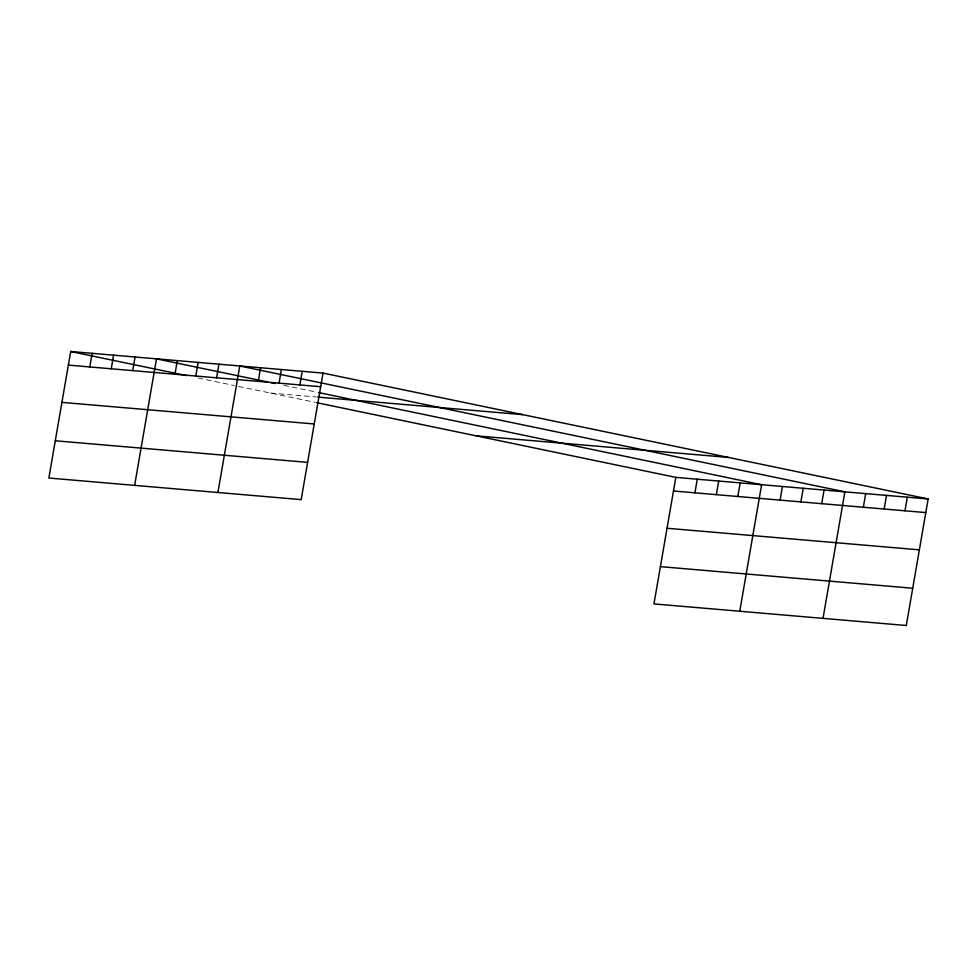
<?xml version="1.0" encoding="UTF-8"?>
<svg xmlns="http://www.w3.org/2000/svg" width="977" height="977" viewBox="0 0 977 977"><rect width="100%" height="100%" fill="white"/><g stroke="black" fill="none" stroke-linecap="round" stroke-linejoin="round"><path stroke-width="0.73" stroke-dasharray="4.88 3.66" d="M270.397 393.035L316.145 396.955M283.831 385.329L317.11 392.253M198.038 377.989L234.224 385.512M238.559 386.416L315.119 402.341"/><path stroke-width="1.47" d="M323.033 373.092L70.71 351.5L48.85 478.034L301.172 499.626L323.033 373.092L928.15 498.966L906.29 625.5L653.967 603.908L675.828 477.374L928.15 498.966M89.799 366.949L92.156 353.332M111.244 368.793L113.601 355.176M132.701 370.625L135.046 357.008M134.643 485.374L156.491 358.84L267.918 382.019M174.956 374.24L177.313 360.623M195.779 376.023L198.136 362.406M216.601 377.806L218.946 364.189M217.908 492.506L239.768 365.972L844.885 491.846L823.025 618.368M258.233 381.372L260.578 367.755M279.043 383.143L281.4 369.538M299.866 384.926L302.211 371.321M694.916 492.823L697.273 479.206M716.373 494.655L718.718 481.038M737.818 496.499L740.163 482.882M739.76 611.248L761.62 484.714L318.563 392.559M780.086 500.114L782.43 486.497M800.896 501.897L803.253 488.28M821.718 503.668L824.063 490.063M863.35 507.234L865.695 493.617M884.161 509.017L886.518 495.4M904.983 510.8L907.328 497.183M68.353 365.117L320.676 386.709M317.574 397.077L522.719 414.639M476.141 435.84L728.463 457.431M61.917 402.377L314.24 423.969M673.471 490.991L925.793 512.583M55.286 440.774L307.608 462.365M667.035 528.252L919.357 549.843M660.403 566.636L912.726 588.239M270.812 382.618L275.148 383.521M70.71 351.5L186.473 375.583M316.609 402.658L675.828 477.374"/></g></svg>
